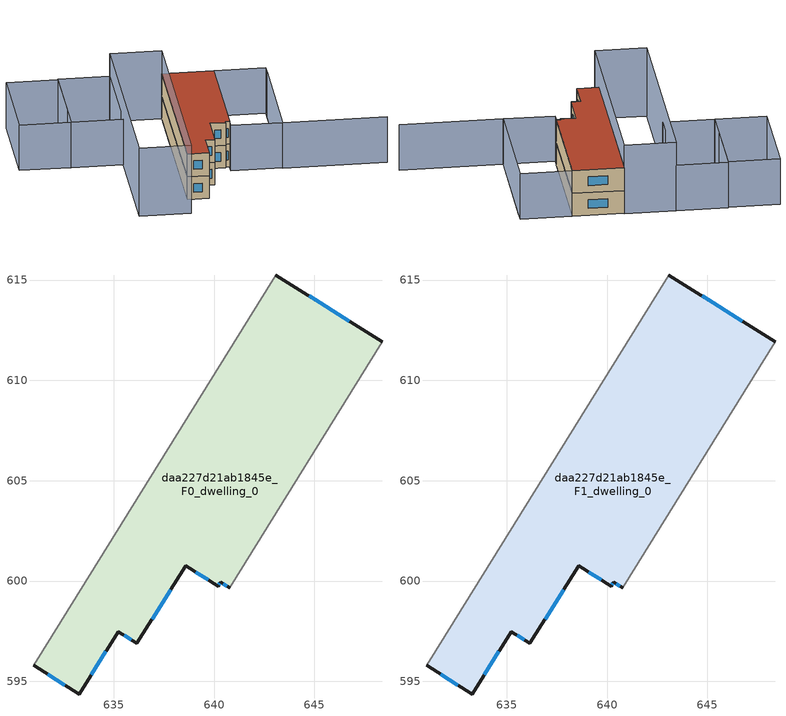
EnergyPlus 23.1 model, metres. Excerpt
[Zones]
daa227d21ab1845e_F0_dwelling_0
 floor ground (EU_floor_Construction): 648.39,611.92 640.78,599.66 640.33,599.94 640.21,599.75 638.59,600.76 636.16,596.89 635.22,597.47 633.27,594.37 631,595.79 643.08,615.25 z0
 wall outside (EU_wall_Construction): 631,595.79 633.27,594.37 635.22,597.47 636.16,596.89 638.59,600.76 640.21,599.75 640.33,599.94 640.78,599.66 / 648.39,611.92 643.08,615.25 z0:3
 wall adiabatic (EU_wall_Construction): 643.08,615.25 631,595.79 / 640.78,599.66 648.39,611.92 z0:3
 window (EU_Window_Construction): 636.92,598.1 637.83,599.56 / 635.51,597.29 635.86,597.07 / 633.88,595.34 634.61,596.51 / 631.71,595.35 632.56,594.81 / 646.74,612.95 644.74,614.21 / 640.47,599.85 640.64,599.74 / 640.25,599.81 640.29,599.88 / 639.1,600.45 639.7,600.07 z0.93:2.07
daa227d21ab1845e_F1_dwelling_0
 floor to daa227d21ab1845e_F0_dwelling_0 (EU_floor_Construction): 648.39,611.92 640.78,599.66 640.33,599.94 640.21,599.75 638.59,600.76 636.16,596.89 635.22,597.47 633.27,594.37 631,595.79 643.08,615.25 z3
 wall outside (EU_wall_Construction): 631,595.79 633.27,594.37 635.22,597.47 636.16,596.89 638.59,600.76 640.21,599.75 640.33,599.94 640.78,599.66 / 648.39,611.92 643.08,615.25 z3:6
 wall adiabatic (EU_wall_Construction): 643.08,615.25 631,595.79 / 640.78,599.66 648.39,611.92 z3:6
 window (EU_Window_Construction): 636.92,598.1 637.83,599.56 / 635.51,597.29 635.86,597.07 / 633.88,595.34 634.61,596.51 / 631.71,595.35 632.56,594.81 / 646.74,612.95 644.74,614.21 / 640.47,599.85 640.64,599.74 / 640.25,599.81 640.29,599.88 / 639.1,600.45 639.7,600.07 z3.93:5.07
 roof outside (EU_roof_Construction): 640.78,599.66 648.39,611.92 643.08,615.25 631,595.79 633.27,594.37 635.22,597.47 636.16,596.89 638.59,600.76 640.21,599.75 640.33,599.94 z6
shading: 656.16,588.75 645.5,595.37 / 645.5,595.37 653.15,607.68 / 653.72,608.61 645.52,595.39 / 645.52,595.39 640.19,598.7 / 640.19,598.7 648.39,611.92 / 648.39,611.92 653.72,608.61 / 626,611.52 632.44,621.9 / 632.44,621.9 637.77,618.59 / 637.77,618.59 631.33,608.22 / 631.33,608.22 626,611.52 / 620.69,614.86 627.02,625.06 / 627.02,625.06 632.35,621.75 / 632.35,621.75 626.02,611.55 / 626.02,611.55 620.69,614.86 z0:6; 643.1,615.28 628.93,592.46 / 628.93,592.46 623.6,595.76 / 623.6,595.76 637.77,618.59 / 637.77,618.59 643.1,615.28 z0:9
[Building]
EU S2 Campaign: North Axis=0; Terrain=City; Solar Distribution=FullExterior
[Site:Location]
Montreal-Trudeau.Intl.AP: Latitude=45.4667; Longitude=-73.75; Time Zone=-5; Elevation=36
[SizingPeriod:WeatherFileDays]
AnnualSizingPeriod: Begin Month=1; Begin Day of Month=1; End Month=12; End Day of Month=31; Day of Week for Start Day=Monday; Use Weather File Daylight Saving Period=No; Use Weather File Rain and Snow Indicators=No
[MATERIAL]
EU_InternalMass_Material: Roughness=MediumRough; Thickness=0.1; Conductivity=1; Density=1800; Specific Heat=900; Thermal Absorptance=0.9; Solar Absorptance=0.7; Visible Absorptance=0.7
[MATERIAL:NOMASS] Roughness=MediumRough; Thermal Absorptance=0.9; Solar Absorptance=0.7; Visible Absorptance=0.7
Name | Thermal Resistance
EU_wall_NoMass; EU_floor_NoMass | 1.51479
EU_roof_NoMass | 2.84114
[WINDOWMATERIAL:SIMPLEGLAZINGSYSTEM]
EU_Window_SimpleGlazing: UFactor=3.53504; Solar Heat Gain Coefficient=0.8; Visible Transmittance=0.8
[CONSTRUCTION]
EU_wall_Construction: EU_wall_NoMass
EU_roof_Construction: EU_roof_NoMass
EU_floor_Construction: EU_floor_NoMass
EU_Window_Construction: EU_Window_SimpleGlazing
EU_InternalMass_Construction: EU_InternalMass_Material
[ZONE] Type=1; Multiplier=1; Ceiling Height=autocalculate; Floor Area=autocalculate; Part of Total Floor Area=Yes
Name | Volume
daa227d21ab1845e_F0_dwelling_0 | 357.337
daa227d21ab1845e_F1_dwelling_0 | 357.338
[INTERNALMASS] Construction=EU_InternalMass_Construction; Surface Area=119.112
Name | Zone or ZoneList
daa227d21ab1845e_F0_dwelling_0_EU_InternalMass | daa227d21ab1845e_F0_dwelling_0
daa227d21ab1845e_F1_dwelling_0_EU_InternalMass | daa227d21ab1845e_F1_dwelling_0
[OTHEREQUIPMENT] Fuel Type=Electricity; Design Level Calculation Method=Watts/Area; Power per Zone Floor Area=1; Fraction Latent=0; Fraction Radiant=0; Fraction Lost=0; Carbon Dioxide Generation Rate=0; EndUse Subcategory=EU_Step8_InternalGains
Name | Zone or ZoneList or Space or SpaceList | Schedule
EU_Step8_InternalGain_daa227d21ab1845e_F0_dwelling_0_f000 | daa227d21ab1845e_F0_dwelling_0 | EU_Step8_GainSchedule_daa227d21ab1845e_F0_dwelling_0_f000
EU_Step8_InternalGain_daa227d21ab1845e_F1_dwelling_0_f000 | daa227d21ab1845e_F1_dwelling_0 | EU_Step8_GainSchedule_daa227d21ab1845e_F1_dwelling_0_f000
[ZONEVENTILATION:DESIGNFLOWRATE] Schedule=EU_AlwaysOn; Design Flow Rate Calculation Method=AirChanges/Hour; Air Changes per Hour=0.775154; Ventilation Type=Natural; Fan Pressure Rise=0; Fan Total Efficiency=1; Constant Term Coefficient=1; Temperature Term Coefficient=0; Velocity Term Coefficient=0; Velocity Squared Term Coefficient=0; Minimum Indoor Temperature=-100; Maximum Indoor Temperature=100; Delta Temperature=-100; Minimum Outdoor Temperature=-100; Maximum Outdoor Temperature=100; Maximum Wind Speed=40
Name | Zone or ZoneList or Space or SpaceList
EU_ConstantAir_daa227d21ab1845e_F0_dwelling_0 | daa227d21ab1845e_F0_dwelling_0
EU_ConstantAir_daa227d21ab1845e_F1_dwelling_0 | daa227d21ab1845e_F1_dwelling_0
[HVACTEMPLATE:THERMOSTAT] Constant Heating Setpoint=20; Constant Cooling Setpoint=50
EU_HeatOnly_daa227d21ab1845e_F0_dwelling_0; EU_HeatOnly_daa227d21ab1845e_F1_dwelling_0
[HVACTEMPLATE:ZONE:IDEALLOADSAIRSYSTEM] System Availability Schedule=EU_AlwaysOn; Maximum Heating Supply Air Temperature=50; Minimum Cooling Supply Air Temperature=13; Maximum Heating Supply Air Humidity Ratio=0.0156; Minimum Cooling Supply Air Humidity Ratio=0.0077; Heating Limit=NoLimit; Cooling Limit=NoLimit; Heating Availability Schedule=EU_AlwaysOn; Cooling Availability Schedule=EU_CoolingOff; Dehumidification Control Type=ConstantSensibleHeatRatio; Cooling Sensible Heat Ratio=0.7; Dehumidification Setpoint=60; Humidification Control Type=None; Humidification Setpoint=30; Outdoor Air Method=None; Outdoor Air Flow Rate per Person=0.00944; Outdoor Air Flow Rate per Zone Floor Area=0; Outdoor Air Flow Rate per Zone=0; Demand Controlled Ventilation Type=None; Outdoor Air Economizer Type=NoEconomizer; Heat Recovery Type=None; Sensible Heat Recovery Effectiveness=0.7; Latent Heat Recovery Effectiveness=0.65
Name | Template Thermostat
daa227d21ab1845e_F0_dwelling_0 | EU_HeatOnly_daa227d21ab1845e_F0_dwelling_0
daa227d21ab1845e_F1_dwelling_0 | EU_HeatOnly_daa227d21ab1845e_F1_dwelling_0
[SIZING:ZONE] Zone Cooling Design Supply Air Temperature Input Method=SupplyAirTemperature; Zone Cooling Design Supply Air Temperature=13; Zone Heating Design Supply Air Temperature Input Method=SupplyAirTemperature; Zone Heating Design Supply Air Temperature=50; Zone Cooling Design Supply Air Humidity Ratio=0.008; Zone Heating Design Supply Air Humidity Ratio=0.008; Cooling Design Air Flow Method=DesignDay; Cooling Design Air Flow Rate=0; Cooling Minimum Air Flow per Zone Floor Area=0.000762; Cooling Minimum Air Flow=0; Cooling Minimum Air Flow Fraction=0.2; Heating Design Air Flow Method=DesignDay; Heating Design Air Flow Rate=0; Heating Maximum Air Flow per Zone Floor Area=0.002032; Heating Maximum Air Flow=0.141576; Heating Maximum Air Flow Fraction=0.3; Account for Dedicated Outdoor Air System=No; Dedicated Outdoor Air System Control Strategy=NeutralSupplyAir; Dedicated Outdoor Air Low Setpoint Temperature for Design=autosize; Dedicated Outdoor Air High Setpoint Temperature for Design=autosize; Zone Load Sizing Method=Sensible Load Only No Latent Load; Zone Latent Cooling Design Supply Air Humidity Ratio Input Method=HumidityRatioDifference; Zone Cooling Design Supply Air Humidity Ratio Difference=0.005; Zone Latent Heating Design Supply Air Humidity Ratio Input Method=HumidityRatioDifference; Zone Humidification Design Supply Air Humidity Ratio Difference=0.005
daa227d21ab1845e_F0_dwelling_0; daa227d21ab1845e_F1_dwelling_0
[SCHEDULE:CONSTANT]
Name | Hourly Value
EU_AlwaysOn | 1
EU_CoolingOff | 0
[SCHEDULE:FILE] Column Number=1; Rows to Skip at Top=0; Number of Hours of Data=8760; Column Separator=Comma; Interpolate to Timestep=No; Minutes per Item=60; Adjust Schedule for Daylight Savings=Yes
Name | File
EU_Step8_GainSchedule_daa227d21ab1845e_F0_dwelling_0_f000 | ../../schedules/daa227d21ab1845e/daa227d21ab1845e_F0_dwelling_0_f000_gain.csv
EU_Step8_GainSchedule_daa227d21ab1845e_F1_dwelling_0_f000 | ../../schedules/daa227d21ab1845e/daa227d21ab1845e_F1_dwelling_0_f000_gain.csv
